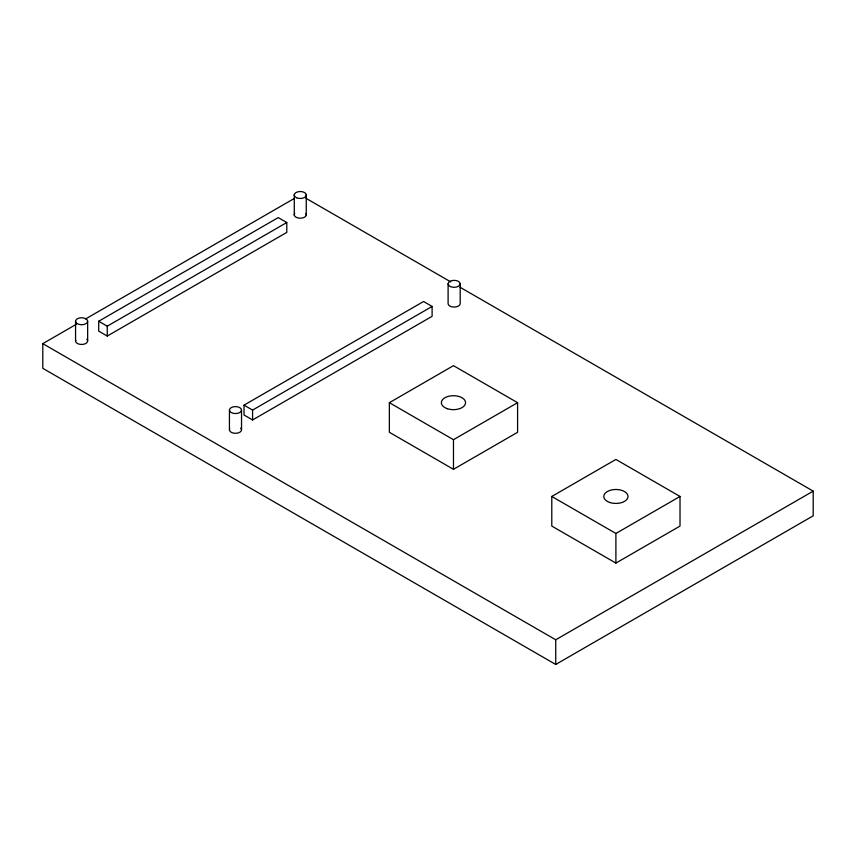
<?xml version="1.0" encoding="UTF-8"?>
<svg xmlns="http://www.w3.org/2000/svg" width="856" height="856" viewBox="0 0 856 856"><rect width="100%" height="100%" fill="white"/><g stroke="black" fill="none" stroke-linecap="round" stroke-linejoin="round"><path stroke-width="1.28" d="M460.057 287.252L813.2 491.13L813.2 515.815L555.726 664.459L42.8 368.326L42.8 343.652L76.28 324.317M85.525 318.988L294.496 198.335M98.708 321.246L278.232 217.595L286.781 222.528L286.781 232.404L107.257 336.055L98.708 331.112L98.708 321.246L107.257 326.179L286.781 222.528M244.035 405.145L423.56 301.505L432.109 306.437L432.109 316.313L252.584 419.954L244.035 415.021L244.035 405.145L252.584 410.088L432.109 306.437M389.362 402.684L453.477 365.662L517.591 402.684L517.591 432.291L453.477 469.313L389.362 432.291L389.362 402.684L453.477 439.695L517.591 402.684M551.788 496.459L615.903 459.437L680.017 496.459L680.017 526.076L615.903 563.087L551.788 526.076L551.788 496.459L615.903 533.47L680.017 496.459M42.8 343.652L555.726 639.785L813.2 491.13M306.063 198.335L450.791 281.902M615.903 533.47L615.903 563.087M555.726 639.785L555.726 664.459M460.196 283.839A6.046 3.488 0 0 1 451.133 286.856A6.046 3.488 0 0 1 451.133 280.811A6.046 3.488 0 0 1 460.196 283.839L460.196 303.58A6.046 3.488 0 0 1 454.151 307.069A6.046 3.488 0 0 1 448.105 303.58L448.105 283.839M453.477 439.695L453.477 469.313M306.266 194.547L306.266 215.198M294.282 194.537L294.282 215.198M252.584 410.088L252.584 419.954M241.531 410.088A6.046 3.488 0 0 1 232.458 413.106A6.046 3.488 0 0 1 232.458 407.06A6.046 3.488 0 0 1 241.531 410.088L241.531 429.83M229.44 410.088L229.44 429.83M107.257 326.179L107.257 336.055M87.654 321.246A6.046 3.488 0 0 1 78.581 324.264A6.046 3.488 0 0 1 78.581 318.218A6.046 3.488 0 0 1 87.654 321.246L87.654 340.988M75.563 321.246L75.563 340.988M86.841 339.244A6.046 3.488 0 0 1 82.39 344.444A6.046 3.488 0 0 1 75.767 340.078M240.718 428.086A6.046 3.488 0 0 1 236.277 433.286A6.046 3.488 0 0 1 229.643 428.92M305.86 213.401A6.046 3.488 0 0 1 300.274 218.226A6.046 3.488 0 0 1 294.689 213.401M296.593 197.768A6.046 3.488 0 0 0 306.266 195.457A6.046 3.488 0 0 0 297.963 191.776A6.046 3.488 0 0 0 296.593 197.768M609.857 502.504A12.091 6.976 0 0 0 627.994 496.459A12.091 6.976 0 0 0 609.857 490.413A12.091 6.976 0 0 0 609.857 502.504M447.431 408.729A12.091 6.976 0 0 0 465.568 402.684A12.091 6.976 0 0 0 447.431 396.638A12.091 6.976 0 0 0 447.431 408.729"/></g></svg>
